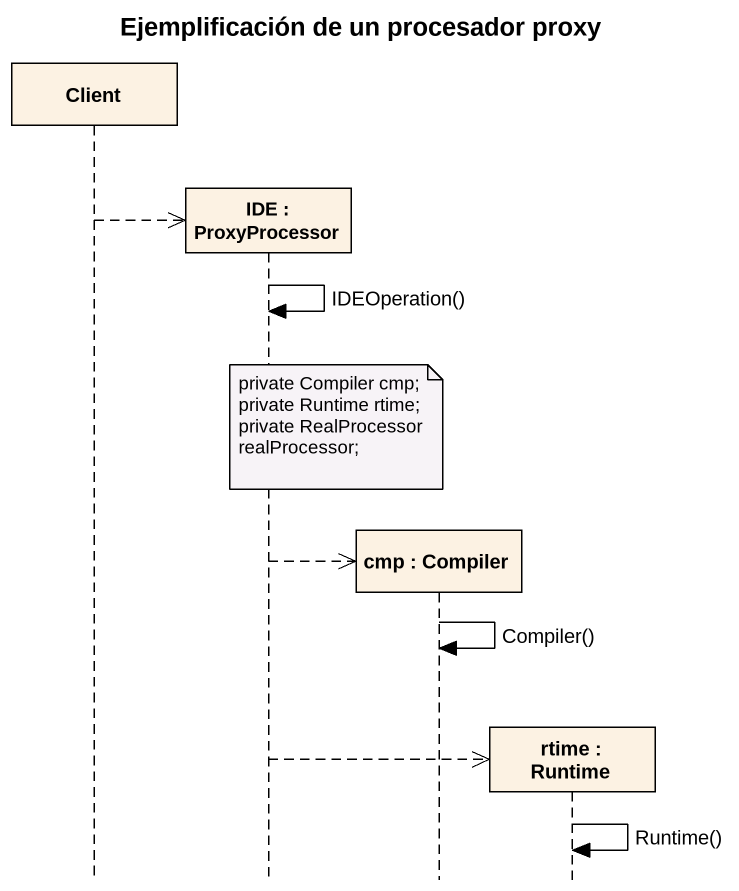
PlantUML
@startuml
title Ejemplificación de un procesador proxy
hide footbox
participant Client
participant "IDE : ProxyProcessor" as IDE
participant "cmp : Compiler" as cmp
participant "rtime : Runtime" as rtime

Client -->> IDE **
IDE -> IDE : IDEOperation()
note over IDE
  private Compiler cmp;
  private Runtime rtime;
  private RealProcessor realProcessor;
end note
IDE -->> cmp **
cmp -> cmp : Compiler()
IDE -->> rtime **
rtime -> rtime : Runtime()
@enduml
